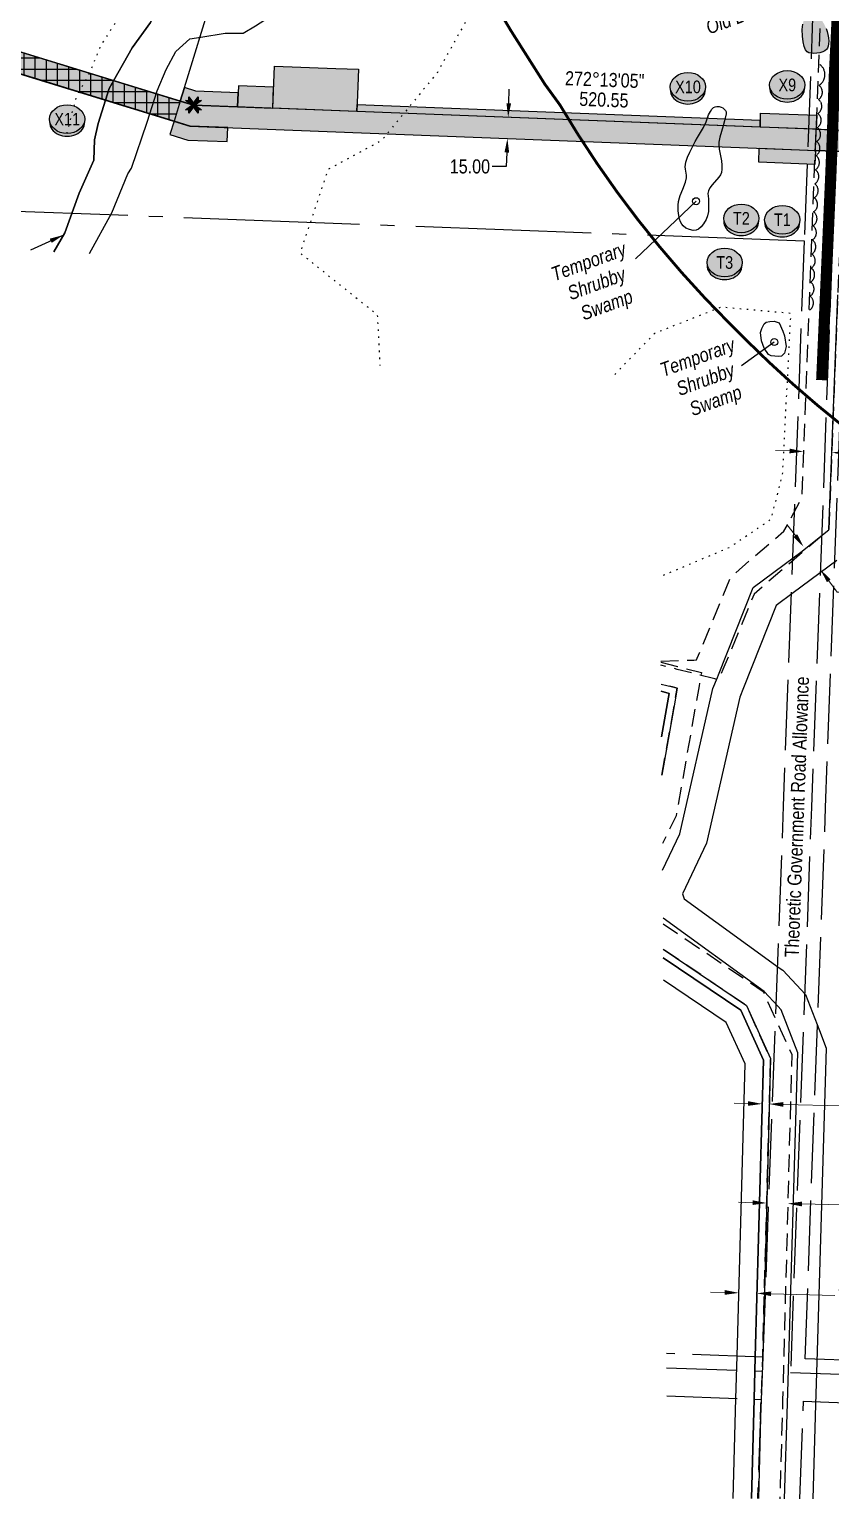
# Model space of a CAD drawing. Extents: x 333963 to 343562, y 6155611 to 6162191.
# Drawn here: x 335113 to 335683, y 6155611 to 6156657 of the extents above; entities that cross this region are included whole.
import ezdxf
from ezdxf.enums import TextEntityAlignment as Align

# ---------------------------------------------------------------- set-up
doc = ezdxf.new("R2010")
doc.units = 0
doc.header["$LTSCALE"] = 5
doc.header["$PDSIZE"] = 0.5
for name, pattern in [('0', [1, 1, 0]), ('DASHDOT2', [12.7, 6.35, -3.175, 0, -3.175]), ('foc-ACCESSROAD', [3.75, 2.5, -1.25]), ('foc-QUARTERLINE', [33, 25, -3, 2, -3]), ('foc-TOPO', [1, 0.2, -0.8]), ('foc-UNSURVEYED', [12.5, 10, -2.5])]:
    doc.linetypes.add(name, pattern=pattern)
doc.layers.get('Defpoints').update_dxf_attribs({"color": 9})
for name, color, linetype in [('AS-ROADS', 254, 'Continuous'), ('AS-WILDLIFE', 131, 'DASHDOT2'), ('C-RW', 13, 'Continuous'), ('F-AR', 190, 'foc-ACCESSROAD'), ('F-RW', 190, 'Continuous'), ('L-BD1', 253, 'Continuous'), ('L-MON', 1, 'Continuous'), ('L-QSEC', 8, 'foc-QUARTERLINE'), ('L-ROAD-T', 7, 'Continuous'), ('L-USEC', 7, 'foc-UNSURVEYED'), ('P-CROSSINGS', 250, 'Continuous'), ('P-PROPOSED', 10, 'Continuous'), ('P-PROPOSED-H', 21, 'Continuous'), ('P-TEMP-BLUE', 146, 'Continuous'), ('P-TEMP-BLUE-BORE-H', 131, 'Continuous'), ('P-TEMP-NO CUT-H', 104, 'Continuous'), ('P-TEMP-NO CUT-T', 143, 'Continuous'), ('P-TXT', 4, 'Continuous'), ('T-BUSH', 110, '0'), ('T-CREEK', 160, 'Continuous'), ('T-GENERAL', 48, 'foc-TOPO'), ('T-SLOPE', 48, 'Continuous'), ('T-VEGETATION CHANGE', 104, 'foc-TOPO'), ('T-WATER', 160, 'Continuous'), ('T-WATER-H', 133, 'Continuous'), ('WETLAND', 143, 'Continuous'), ('WETLAND-T', 146, 'Continuous')]:
    doc.layers.add(name, color=color, linetype=linetype)
for name, color, linetype, lineweight in [('C-RW-T', 13, 'Continuous', 9), ('F-AR-T', 190, 'Continuous', 9), ('F-RW-T', 190, 'Continuous', 9), ('T-TEXT', 48, 'Continuous', 18)]:
    doc.layers.add(name, color=color, linetype=linetype, lineweight=lineweight)
doc.layers.add('P-EXISTINGDISPO', color=175, linetype='Continuous', plot=False)
doc.layers.add('P-TEMP-BLUE-H', color=7, linetype='Continuous', true_color=0x99e6ff)
doc.styles.add('80CG', font='ARIALN.TTF', dxfattribs={"height": 10})
doc.styles.add('80L', font='ARIALN.TTF', dxfattribs={"height": 10})
doc.styles.add('80LS', font='ARIALNI.TTF', dxfattribs={"height": 10})
doc.styles.add('BOLD', font='ARIALNB.TTF')
doc.styles.add('Crossing', font='ARIALN.TTF', dxfattribs={"height": 10})
doc.styles.add('foc-LtypeFont', font='ARIALN.TTF', dxfattribs={"height": 7.35})
doc.styles.get("Standard").update_dxf_attribs({"font": 'ARIALN.TTF'})
doc.linetypes.add('foc-TOPO-flowdirection-NOLINE', pattern='A,0,[">",foc-LtypeFont,S=0.3,R=0,X=0,Y=-0.945],-20,[">",foc-LtypeFont,S=0.3,R=0,X=0,Y=-0.945],0', length=20)
doc.dimstyles.new('Compass 5 000', dxfattribs={"dimscale": 5, "dimtxt": 9, "dimasz": 2, "dimexe": 0.2, "dimexo": 0.0625, "dimgap": 0.5, "dimtad": 0, "dimtih": 1, "dimtoh": 1, "dimzin": 0, "dimdsep": 46, "dimtxsty": '80CG', "dimcen": 0.1, "dimse1": 1, "dimse2": 1, "dimclrd": 256, "dimclrt": 256, "dimaunit": 1, "dimadec": 4, "dimazin": 0, "dimtfac": 0.06, "dimtofl": 0, "dimtmove": 0, "dimatfit": 1, "dimfxl": 0.2, "dimtolj": 1, "dimtzin": 0, "dimlwd": -1, "dimarcsym": 0})

# ---------------------------------------------------------------- blocks, each defined once
blk = doc.blocks.new('*D51')
at = {"layer": 'C-RW-T', "transparency": 16777216}
for p, q in [((335624.7, 6155893.3), (335614.7, 6155893.6)), ((335649.8, 6155892.7), (335691.3, 6155891.6))]:
    blk.add_line(p, q, dxfattribs=at)
for points in [[(335624.7, 6155895), (335624.6, 6155891.7), (335634.7, 6155893.1)], [(335649.8, 6155894.4), (335649.7, 6155891), (335639.8, 6155893)]]:
    blk.add_solid(points, dxfattribs=at)
at = {"layer": 'Defpoints', "color": 0, "transparency": 16777216}
for p in [(335639.8, 6155893), (335633.5, 6155849.6), (335638.6, 6155849.5)]:
    blk.add_point(p, dxfattribs=at)
at = {"layer": 'C-RW-T', "transparency": 16777216, "insert": (335730, 6155891.6), "char_height": 10, "attachment_point": 5, "style": '80CG'}
blk.add_mtext('\\A1;CNRL\\P5.00 P/L R/W\\PPlan 892 1452\\PPLA 890082', dxfattribs=at)
blk = doc.blocks.new('*D52')
at = {"layer": 'Defpoints', "color": 0, "transparency": 16777216}
for p in [(335669.3, 6156495.5), (335689.5, 6156494.7), (335684.3, 6156356.3)]:
    blk.add_point(p, dxfattribs=at)
at = {"layer": 'F-AR-T', "transparency": 16777216}
for p, q in [((335654.2, 6156357.4), (335644.2, 6156357.8)), ((335694.3, 6156355.9), (335723.4, 6156354.8))]:
    blk.add_line(p, q, dxfattribs=at)
for points in [[(335654.2, 6156359.1), (335654.1, 6156355.7), (335664.2, 6156357)], [(335694.4, 6156357.6), (335694.2, 6156354.2), (335684.3, 6156356.3)]]:
    blk.add_solid(points, dxfattribs=at)
at = {"layer": 'F-AR-T', "transparency": 16777216, "insert": (335756.9, 6156354.8), "char_height": 10, "attachment_point": 5, "style": '80CG', "bg_fill": 3, "box_fill_scale": 1.1, "bg_fill_color": 256, "bg_fill_true_color": 13158600, "bg_fill_transparency": 0}
blk.add_mtext('\\A1;Insignia\\P20.00 A/R\\PLOC 240481', dxfattribs=at)
blk = doc.blocks.new('*D53')
at = {"layer": 'Defpoints', "color": 0, "transparency": 16777216}
for p in [(335638, 6155826.1), (335653, 6155825.8), (335652.9, 6155822.2)]:
    blk.add_point(p, dxfattribs=at)
at = {"layer": 'F-AR-T', "transparency": 16777216}
for p, q in [((335627.9, 6155822.8), (335617.9, 6155823.1)), ((335662.9, 6155821.9), (335691.1, 6155821.2))]:
    blk.add_line(p, q, dxfattribs=at)
for points in [[(335628, 6155824.5), (335627.9, 6155821.2), (335637.9, 6155822.6)], [(335663, 6155823.6), (335662.9, 6155820.2), (335652.9, 6155822.2)]]:
    blk.add_solid(points, dxfattribs=at)
at = {"layer": 'F-AR-T', "transparency": 16777216, "insert": (335725.5, 6155821.2), "char_height": 10, "attachment_point": 5, "style": '80CG'}
blk.add_mtext('\\A1;Sandpoint\\P15.00 A/R\\PLOC 880835', dxfattribs=at)
blk = doc.blocks.new('*D57')
at = {"layer": 'Defpoints', "color": 0, "transparency": 16777216}
for p in [(335666.3, 6156290.7), (335676.1, 6156273.1), (335678.2, 6156274.7)]:
    blk.add_point(p, dxfattribs=at)
at = {"layer": 'F-RW-T', "transparency": 16777216}
for p, q in [((335658.3, 6156297.2), (335652.3, 6156305.2)), ((335682.1, 6156265.1), (335688.1, 6156257.1)), ((335688.1, 6156257.1), (335698.1, 6156257.1))]:
    blk.add_line(p, q, dxfattribs=at)
for points in [[(335659.6, 6156298.2), (335656.9, 6156296.2), (335664.2, 6156289.2)], [(335683.4, 6156266.1), (335680.8, 6156264.1), (335676.1, 6156273.1)]]:
    blk.add_solid(points, dxfattribs=at)
at = {"layer": 'F-RW-T', "transparency": 16777216, "insert": (335737.6, 6156257.1), "char_height": 10, "attachment_point": 5, "style": '80CG'}
blk.add_mtext('\\A1;Insignia\\P20.00 P/L R/W\\PPLA 141628\\P(Expired)', dxfattribs=at)
blk = doc.blocks.new('*D58')
at = {"layer": 'Defpoints', "color": 0, "transparency": 16777216}
for p in [(335631, 6155758.4), (335617.5, 6155739.2), (335630.5, 6155738.8)]:
    blk.add_point(p, dxfattribs=at)
at = {"layer": 'F-RW-T', "transparency": 16777216}
for p, q in [((335608, 6155759), (335598, 6155759.3)), ((335641, 6155758.1), (335686.4, 6155756.8))]:
    blk.add_line(p, q, dxfattribs=at)
for points in [[(335608.1, 6155760.7), (335608, 6155757.3), (335618, 6155758.7)], [(335641.1, 6155759.7), (335641, 6155756.4), (335631, 6155758.4)]]:
    blk.add_solid(points, dxfattribs=at)
at = {"layer": 'F-RW-T', "transparency": 16777216, "insert": (335725.5, 6155756.8), "char_height": 10, "attachment_point": 5, "style": '80CG'}
blk.add_mtext('\\A1;Insignia\\P13.00 P/L R/W\\PPlan 992 1684\\PPLA 971631', dxfattribs=at)
blk = doc.blocks.new('*D87')
at = {"layer": 'Defpoints', "color": 0, "transparency": 16777216}
for p in [(335092.5, 6156777.2), (335051.1, 6156642.6), (335216.2, 6156591.9)]:
    blk.add_point(p, dxfattribs=at)
at = {"layer": 'P-TEMP-NO CUT-T', "color": 0, "lineweight": -2, "transparency": 16777216}
for p, q in [((335058.5, 6156666.5), (335092.8, 6156778.2)), ((335223.5, 6156615.8), (335257.8, 6156727.5))]:
    blk.add_line(p, q, dxfattribs=at)
at = {"layer": 'P-TEMP-NO CUT-T', "transparency": 16777216}
for p, q in [((335102, 6156774.3), (335122, 6156768.2)), ((335248, 6156729.5), (335230.5, 6156734.8))]:
    blk.add_line(p, q, dxfattribs=at)
for points in [[(335102.5, 6156775.9), (335101.5, 6156772.7), (335092.5, 6156777.2)], [(335248.4, 6156731.1), (335247.5, 6156727.9), (335257.5, 6156726.5)]]:
    blk.add_solid(points, dxfattribs=at)
at = {"layer": 'P-TEMP-NO CUT-T', "transparency": 16777216, "insert": (335176.2, 6156751.5), "char_height": 10, "attachment_point": 5, "rotation": 342.9241, "style": 'BOLD', "bg_fill": 3, "box_fill_scale": 1.1, "bg_fill_color": 256, "bg_fill_true_color": 13158600, "bg_fill_transparency": 0}
blk.add_mtext('\\A1;{\\H1.4x;NO CUT ZONE}', dxfattribs=at)
blk = doc.blocks.new('TEMP')
h = blk.add_hatch(color=255)
h.dxf.hatch_style = 1
h.paths.add_polyline_path([(0, 0.25), (-0.67, 1.15), (-0.67, 0.67), (-1.15, 0.67), (-0.25, 0), (-1.15, -0.67), (-0.67, -0.67), (-0.67, -1.15), (0, -0.25), (0.67, -1.15), (0.67, -0.67), (1.15, -0.67), (0.25, 0), (1.15, 0.67), (0.67, 0.67), (0.67, 1.15)])
h.paths.add_polyline_path([(0.57, 0.85), (0.57, 0.57), (0.85, 0.57), (0.08, 0), (0.85, -0.57), (0.57, -0.57), (0.57, -0.85), (0, -0.08), (-0.57, -0.85), (-0.57, -0.57), (-0.85, -0.57), (-0.08, 0), (-0.85, 0.57), (-0.57, 0.57), (-0.57, 0.85), (0, 0.08)], flags=16)
h = blk.add_hatch(color=1)
h.dxf.hatch_style = 1
h.paths.add_polyline_path([(0, 0.08), (-0.57, 0.85), (-0.57, 0.57), (-0.85, 0.57), (-0.08, 0), (-0.85, -0.57), (-0.57, -0.57), (-0.57, -0.85), (0, -0.08), (0.57, -0.85), (0.57, -0.57), (0.85, -0.57), (0.08, 0), (0.85, 0.57), (0.57, 0.57), (0.57, 0.85)])
at = {"color": 1}
for p, q in [((-0.08, 0), (0.08, 0)), ((0, 0.08), (0, -0.08))]:
    blk.add_line(p, q, dxfattribs=at)
at = {"color": 255, "flags": 128}
blk.add_lwpolyline([(-0.25, 0), (-1.15, 0.67), (-0.67, 0.67), (-0.67, 1.15), (0, 0.25), (0.67, 1.15), (0.67, 0.67), (1.15, 0.67), (0.25, 0), (1.15, -0.67), (0.67, -0.67), (0.67, -1.15), (0, -0.25), (-0.67, -1.15), (-0.67, -0.67), (-1.15, -0.67)], close=True, dxfattribs=at)
at = {"color": 1, "flags": 128}
blk.add_lwpolyline([(-0.08, 0), (-0.85, 0.57), (-0.57, 0.57), (-0.57, 0.85), (0, 0.08), (0.57, 0.85), (0.57, 0.57), (0.85, 0.57), (0.08, 0), (0.85, -0.57), (0.57, -0.57), (0.57, -0.85), (0, -0.08), (-0.57, -0.85), (-0.57, -0.57), (-0.85, -0.57)], close=True, dxfattribs=at)
blk = doc.blocks.new('xing2')
h = blk.add_hatch(color=50)
h.dxf.hatch_style = 1
edge = h.paths.add_edge_path()
edge.add_ellipse((0, 0), major_axis=(-12.5, 0), ratio=0.816297, start_angle=0, end_angle=360)
h = blk.add_hatch(color=250)
h.dxf.hatch_style = 1
edge = h.paths.add_edge_path()
edge.add_ellipse((0, -2), major_axis=(-12.5, 0), ratio=0.816297, start_angle=0, end_angle=180)
edge.add_line((12.5, -2), (12.5, 0))
edge.add_ellipse((0, 0), major_axis=(-12.5, 0), ratio=0.816297, start_angle=0, end_angle=180, ccw=False)
edge.add_line((-12.5, 0), (-12.5, -2))
at = {"color": 250}
blk.add_ellipse((0, 0), major_axis=(-12.5, 0), ratio=0.816297, dxfattribs=at)
blk.add_ellipse((0, -2), major_axis=(-12.5, 0), ratio=0.816297, start_param=0, end_param=3.141593, dxfattribs=at)
at = {"color": 250, "style": 'Crossing'}
blk.add_attdef('CROSSING', text='', height=9, dxfattribs=at).set_placement((0.1, 0), align=Align.MIDDLE_CENTER)
at = {"color": 250, "style": 'Crossing', "flags": 1}
for tag, p in [('OWNER', (0.1, -12.5)), ('DESCRIPTION', (0.1, -25.8)), ('LOCATION', (0.1, -39.3)), ('DWG_REF', (0.1, -52.8))]:
    blk.add_attdef(tag, text='', height=9, dxfattribs=at).set_placement(p, align=Align.MIDDLE_CENTER)
blk = doc.blocks.new('Well_proximity')
h = blk.add_hatch(color=191)
h.dxf.hatch_style = 1
edge = h.paths.add_edge_path()
edge.add_ellipse((0, 0), major_axis=(-12.5, 0), ratio=0.816297, start_angle=0, end_angle=360)
h = blk.add_hatch(color=250)
h.dxf.hatch_style = 1
edge = h.paths.add_edge_path()
edge.add_ellipse((0, -2), major_axis=(-12.5, 0), ratio=0.816297, start_angle=0, end_angle=180)
edge.add_line((12.5, -2), (12.5, 0))
edge.add_ellipse((0, 0), major_axis=(-12.5, 0), ratio=0.816297, start_angle=0, end_angle=180, ccw=False)
edge.add_line((-12.5, 0), (-12.5, -2))
at = {"color": 250}
blk.add_ellipse((0, 0), major_axis=(-12.5, 0), ratio=0.816297, dxfattribs=at)
blk.add_ellipse((0, -2), major_axis=(-12.5, 0), ratio=0.816297, start_param=0, end_param=3.141593, dxfattribs=at)
at = {"color": 250, "style": '80L'}
blk.add_attdef('CROSSING', text='', height=9, dxfattribs=at).set_placement((0.1, 0), align=Align.MIDDLE_CENTER)
blk = doc.blocks.new('*D93')
at = {"layer": 'Defpoints', "color": 0, "transparency": 16777216}
for p in [(335463.5, 6156594.3), (335453.4, 6156579.7), (335463, 6156579.3)]:
    blk.add_point(p, dxfattribs=at)
at = {"layer": 'P-TXT', "transparency": 16777216}
for p, q in [((335454.3, 6156604.7), (335454.7, 6156614.7)), ((335453, 6156569.7), (335452.6, 6156559.7)), ((335452.6, 6156559.7), (335442.6, 6156559.7))]:
    blk.add_line(p, q, dxfattribs=at)
for points in [[(335452.7, 6156604.7), (335456, 6156604.6), (335453.9, 6156594.7)], [(335451.3, 6156569.8), (335454.6, 6156569.6), (335453.4, 6156579.7)]]:
    blk.add_solid(points, dxfattribs=at)
at = {"layer": 'P-TXT', "transparency": 16777216, "insert": (335426.7, 6156559.7), "char_height": 10, "attachment_point": 5, "style": '80CG'}
blk.add_mtext('\\A1;15.00', dxfattribs=at)

msp = doc.modelspace()

# ---------------------------------------------------------------- hatches: boundary and pattern name
at = {"layer": 'P-PROPOSED-H'}
h = msp.add_hatch(color=256, dxfattribs=at)
h.dxf.hatch_style = 1
h.paths.add_polyline_path([(334325.624, 6159871.633), (334306.486, 6159871.633), (334349.528, 6159817.342), (334343.035, 6159761.142), (334445.586, 6159631.779), (334464.13, 6159560.192), (334477.582, 6159144.91), (334543.287, 6159056.484), (334602.612, 6158980.513), (334879.63, 6158661.471), (334916.069, 6158590.589), (334924.31, 6158500.382), (334931.7, 6158489.399), (335023.763, 6158442.224), (335002.334, 6158400.404), (334979.105, 6158412.307), (334849.518, 6158422.713), (334825.962, 6157865.02), (334827.45, 6157836.905), (334826.222, 6157808.707), (334810.568, 6157794.359), (334802.819, 6157617.006), (334796.478, 6157481.833), (334809.564, 6157460.954), (334844.443, 6157446.035), (334936.395, 6157406.75), (334933.024, 6156678.912), (335227.411, 6156588.482), (335734.475, 6156568.783), (335731.002, 6156479.281), (335850.391, 6156405.013), (336194.383, 6156220.051), (336263.176, 6156188.614), (336281.397, 6156180.287), (336307.845, 6156190.145), (336326.46, 6156181.639), (336352.622, 6156169.821), (336273.369, 6155994.416), (336300.702, 6155982.066), (336386.132, 6156171.14), (336332.664, 6156195.293), (336308.428, 6156206.367), (336281.981, 6156196.509), (336201.056, 6156233.49), (335857.948, 6156417.978), (335746.326, 6156487.411), (335750.042, 6156583.187), (335229.946, 6156603.392), (334948.073, 6156689.978), (334951.413, 6157411.206), (334816.374, 6157468.914), (334806.612, 6157484.49), (334812.807, 6157616.553), (334820.363, 6157789.774), (334841.243, 6157808.912), (334842.465, 6157836.975), (334840.976, 6157865.1), (334863.844, 6158406.517), (334974.925, 6158397.597), (335008.841, 6158380.218), (335043.949, 6158448.732), (334941.983, 6158500.982), (334938.896, 6158505.569), (334930.738, 6158594.854), (334892.107, 6158670.001), (334614.192, 6158990.051), (334555.218, 6159065.573), (334492.419, 6159150.085), (334479.065, 6159562.341), (334459.308, 6159638.61), (334358.646, 6159765.591), (334365.139, 6159821.791)])
at = {"layer": 'P-TEMP-BLUE-BORE-H'}
h = msp.add_hatch(color=256, dxfattribs=at)
h.dxf.hatch_style = 1
h.paths.add_polyline_path([(335055.52, 6156656.972), (335220.574, 6156606.271), (335216.171, 6156591.935), (335051.117, 6156642.636)])
at = {"layer": 'P-TEMP-BLUE-H'}
h = msp.add_hatch(color=256, dxfattribs=at)
h.dxf.hatch_style = 1
h.paths.add_polyline_path([(335346.337, 6156598.87), (335316.366, 6156600.035), (335286.394, 6156601.199), (335287.558, 6156631.17), (335331.27, 6156629.472), (335347.501, 6156628.842)])
h = msp.add_hatch(color=256, dxfattribs=at)
h.dxf.hatch_style = 1
h.paths.add_polyline_path([(335261.418, 6156602.169), (335261.806, 6156612.16), (335231.636, 6156613.332), (335223.51, 6156615.828), (335220.574, 6156606.271), (335229.946, 6156603.392)])
h = msp.add_hatch(color=256, dxfattribs=at)
h.dxf.hatch_style = 1
h.paths.add_polyline_path([(335286.976, 6156616.185), (335262, 6156617.155), (335261.418, 6156602.169), (335286.394, 6156601.199)])
h = msp.add_hatch(color=256, dxfattribs=at)
h.dxf.hatch_style = 1
h.paths.add_polyline_path([(335633.352, 6156592.723), (335633.157, 6156587.719), (335346.337, 6156598.87), (335346.531, 6156603.866)])
h = msp.add_hatch(color=256, dxfattribs=at)
h.dxf.hatch_style = 1
h.paths.add_polyline_path([(335254.326, 6156587.436), (335227.552, 6156588.439), (335216.171, 6156591.935), (335213.235, 6156582.378), (335226.002, 6156578.456), (335253.952, 6156577.447)])
h = msp.add_hatch(color=256, dxfattribs=at)
h.dxf.hatch_style = 1
h.paths.add_polyline_path([(335673.119, 6156586.175), (335633.157, 6156587.719), (335633.545, 6156597.71), (335673.508, 6156596.17)])
h = msp.add_hatch(color=256, dxfattribs=at)
h.dxf.hatch_style = 1
h.paths.add_polyline_path([(335672.149, 6156561.195), (335632.202, 6156562.751), (335632.575, 6156572.742), (335672.537, 6156571.189)])
at = {"layer": 'P-TEMP-NO CUT-H', "ltscale": 2}
h = msp.add_hatch(dxfattribs=at)
h.set_pattern_fill('ANSI37', color=256, scale=2.498829, angle=45)
h.set_pattern_definition([(90, (65.851, 1213.123), (-7.933780753, 2e-15), []), (180, (65.851, 1213.123), (-2e-15, -7.933780753), [])])
h.paths.add_polyline_path([(335055.52, 6156656.972), (335220.574, 6156606.271), (335216.171, 6156591.935), (335051.117, 6156642.636)])
at = {"layer": 'T-WATER-H'}
h = msp.add_hatch(color=256, dxfattribs=at)
h.dxf.hatch_style = 1
h.paths.add_polyline_path([(335680.275, 6156657.862), (335680.969, 6156655.829), (335681.523, 6156653.515), (335681.885, 6156651.141), (335682.03, 6156648.875), (335681.954, 6156646.896), (335681.668, 6156645.205), (335681.18, 6156643.846), (335680.497, 6156642.839), (335679.392, 6156641.989), (335677.789, 6156641.239), (335675.797, 6156640.64), (335673.606, 6156640.251), (335671.464, 6156640.111), (335669.531, 6156640.225), (335667.948, 6156640.585), (335666.785, 6156641.173), (335665.532, 6156642.649), (335664.531, 6156645.026), (335663.787, 6156648.289), (335663.283, 6156652.504), (335663.135, 6156657.081), (335663.522, 6156660.969), (335664.445, 6156664.193), (335665.903, 6156666.744), (335667.308, 6156668.362), (335668.512, 6156669.378), (335669.663, 6156669.779), (335670.965, 6156669.608), (335672.406, 6156668.866), (335673.964, 6156667.565), (335675.676, 6156665.645), (335677.401, 6156663.235), (335679.024, 6156660.491)])

# ---------------------------------------------------------------- linework, layer by layer
at = {"layer": 'AS-ROADS', "flags": 128}
msp.add_lwpolyline([(335677.07, 6156407.773, 7.998, 7.998, 0), (335683.471, 6156552.18, 7.998, 7.998, 0), (335684.794, 6156584.904, 7.998, 7.998, 0), (335686.003, 6156623.478, 7.998, 7.998, 0), (335687.345, 6156649.5, 7.998, 7.998, 0), (335695.054, 6156813.346, 0, 0, 0)], format="xyseb", dxfattribs=at)
at = {"layer": 'AS-WILDLIFE', "const_width": 2, "flags": 128}
msp.add_lwpolyline([(335925.497, 6155611.984), (335927.212, 6155615.344), (335937.95, 6155634.998), (335949.234, 6155654.344), (335961.056, 6155673.366), (335965.505, 6155680.306), (335984.07, 6155716.405), (336007.667, 6155759.041), (336014.133, 6155769.736), (336030.112, 6155795.705), (336042.389, 6155815.032), (336055.215, 6155834), (336068.578, 6155852.592), (336082.468, 6155870.795), (336096.873, 6155888.592), (336136.826, 6155936.531), (336151.96, 6155954.164), (336167.6, 6155971.349), (336183.733, 6155988.072), (336200.345, 6156004.319), (336217.423, 6156020.077), (336234.95, 6156035.332), (336252.914, 6156050.072), (336271.299, 6156064.283), (336295.268, 6156082.261), (336312.554, 6156094.871), (336330.182, 6156106.996), (336348.139, 6156118.628), (336366.413, 6156129.758), (336384.987, 6156140.377), (336403.849, 6156150.476), (336354.468, 6156148.18), (336345.585, 6156148.13), (336330.603, 6156148.13), (336305.7, 6156148.516), (336280.821, 6156149.678), (336255.99, 6156151.614), (336231.231, 6156154.323), (336206.569, 6156157.802), (336182.027, 6156162.046), (336157.629, 6156167.054), (336133.399, 6156172.818), (336109.361, 6156179.335), (336085.536, 6156186.597), (336061.95, 6156194.597), (336038.624, 6156203.328), (336015.582, 6156212.781), (336001.597, 6156218.775), (335996.072, 6156221.167), (335981.318, 6156228.253), (335933.682, 6156243.33), (335886.757, 6156261.711), (335872.774, 6156267.703), (335851.396, 6156277.237), (335830.307, 6156287.392), (335809.524, 6156298.161), (335789.065, 6156309.533), (335768.947, 6156321.499), (335749.189, 6156334.049), (335729.806, 6156347.172), (335710.816, 6156360.856), (335692.234, 6156375.091), (335674.077, 6156389.863), (335656.36, 6156405.16), (335639.099, 6156420.97), (335622.307, 6156437.278), (335611.322, 6156448.264), (335594.148, 6156465.932), (335577.542, 6156484.134), (335561.522, 6156502.854), (335546.102, 6156522.071), (335531.299, 6156541.768), (335517.127, 6156561.923), (335503.601, 6156582.517), (335490.734, 6156603.529), (335479.966, 6156618.332), (335455.696, 6156656.594), (335430.726, 6156698.543), (335418.567, 6156719.698), (335407.058, 6156741.215), (335396.212, 6156763.073), (335386.037, 6156785.251), (335376.544, 6156807.73), (335367.742, 6156830.488), (335359.637, 6156853.504), (335352.239, 6156876.756), (335345.554, 6156900.224), (335339.588, 6156923.884), (335334.123, 6156947.043), (335327.478, 6156962.747), (335318.023, 6156986.114), (335309.309, 6157009.767), (335301.344, 6157033.684), (335294.138, 6157057.839), (335291.761, 6157066.292), (335281.88, 6157096.864), (335274.845, 6157119.86), (335268.505, 6157143.056), (335262.865, 6157166.433), (335257.931, 6157189.969), (335253.707, 6157213.643), (335250.197, 6157237.433), (335247.404, 6157261.318), (335245.33, 6157285.276), (335244.17, 6157301.514), (335240.893, 6157320.52), (335237.223, 6157343.683), (335234.28, 6157366.95), (335232.067, 6157390.297), (335230.586, 6157413.702), (335229.838, 6157437.141), (335229.824, 6157460.593), (335228.836, 6157475.149), (335225.839, 6157558.048), (335225.732, 6157612.724), (335226.991, 6157651.759), (335226.565, 6157668.815), (335226.912, 6157716.932), (335223.683, 6157738.397), (335221.037, 6157759.942), (335218.977, 6157781.552), (335217.504, 6157803.209), (335216.62, 6157824.898), (335216.325, 6157846.603), (335216.324, 6157881.56), (335216.577, 6157902.205), (335217.406, 6157922.835), (335218.809, 6157943.435), (335220.786, 6157963.987), (335223.336, 6157984.475), (335220.649, 6158026.329), (335220.317, 6158049.372), (335220.317, 6158103.866), (335220.315, 6158129.218), (335220.656, 6158152.611), (335221.681, 6158175.984), (335223.389, 6158199.317), (335225.779, 6158222.59), (335228.849, 6158245.784), (335232.596, 6158268.877), (335237.018, 6158291.851), (335242.109, 6158314.686), (335247.867, 6158337.362), (335254.285, 6158359.86), (335261.359, 6158382.161), (335264.006, 6158390.102), (335263.59, 6158398.562), (335260.217, 6158423.45), (335257.268, 6158462.842), (335256.268, 6158482.817), (335255.438, 6158506.316), (335255.3, 6158529.831), (335255.853, 6158553.339), (335257.096, 6158576.82), (335259.03, 6158600.255), (335261.652, 6158623.623), (335264.96, 6158646.904), (335268.951, 6158670.077), (335273.622, 6158693.123), (335278.969, 6158716.022), (335284.986, 6158738.754), (335291.669, 6158761.298), (335296.663, 6158777.278), (335304.197, 6158800.168), (335312.418, 6158822.821), (335321.317, 6158845.216), (335330.887, 6158867.332), (335341.119, 6158889.15), (335352.004, 6158910.65), (335363.532, 6158931.812), (335375.692, 6158952.617), (335388.474, 6158973.046), (335401.866, 6158993.081), (335415.855, 6159012.703), (335429.711, 6159030.949)], dxfattribs=at)
at = {"layer": 'C-RW'}
for points in [[(335562.767, 6156191.65), (335570.976, 6156189.576), (335574.261, 6156188.746), (335572.758, 6156180.256), (335563.292, 6156126.77)], [(335563.072, 6156154.031), (335568.082, 6156182.299), (335568.564, 6156185.019), (335562.809, 6156186.478)], [(335564.293, 6156003.002), (335623.46, 6155963.026), (335640.612, 6155925.253), (335635.082, 6155712.984), (335633.96, 6155682.836), (335633.836, 6155679.492), (335631.984, 6155612.345)], [(335626.985, 6155612.351), (335628.933, 6155683.025), (335629.764, 6155713.184), (335635.605, 6155924.23), (335619.498, 6155959.661), (335564.342, 6155996.934)]]:
    msp.add_lwpolyline(points, dxfattribs=at)
at = {"layer": 'F-AR', "flags": 128}
for points in [[(335562.635, 6156208.022), (335586.099, 6156208.748), (335587.946, 6156208.806), (335588.478, 6156210.095), (335612.238, 6156267.687), (335650.164, 6156300.335), (335662.939, 6156324.136), (335687.895, 6156966.518), (335707.877, 6156965.767), (335682.967, 6156324.564), (335682.068, 6156301.416), (335628.903, 6156255.648), (335606.795, 6156202.064), (335603.715, 6156194.597), (335600.915, 6156195.314), (335598.983, 6156195.808), (335591.374, 6156197.756), (335574.302, 6156202.07), (335562.659, 6156205.013)], [(335562.642, 6156207.149), (335574.385, 6156204.181), (335591.457, 6156199.867), (335589.799, 6156190.5), (335573.41, 6156097.892), (335563.685, 6156078.146)], [(335563.292, 6156126.77), (335572.758, 6156180.256), (335574.261, 6156188.746), (335570.976, 6156189.576), (335562.767, 6156191.65)], [(335564.146, 6156021.199), (335635.363, 6155973.081), (335644.049, 6155953.952), (335655.693, 6155928.311), (335650.072, 6155712.575), (335649.212, 6155682.26), (335647.23, 6155612.326)], [(335631.984, 6155612.345), (335633.836, 6155679.492), (335633.96, 6155682.836), (335635.082, 6155712.984), (335640.612, 6155925.253), (335623.46, 6155963.026), (335564.293, 6156003.002)]]:
    msp.add_lwpolyline(points, dxfattribs=at)
at = {"layer": 'F-RW', "flags": 128}
for points in [[(335563.837, 6156059.385), (335576.145, 6156085.123), (335599.648, 6156188.392), (335602.773, 6156196.259), (335603.567, 6156198.254), (335628.235, 6156260.27), (335657.722, 6156282.183), (335662.142, 6156285.468), (335682.068, 6156301.416), (335688.559, 6156468.496)], [(335687.817, 6156279.638), (335656.768, 6156256.564), (335644.716, 6156247.607), (335621.353, 6156188.874), (335618.801, 6156182.447), (335595.145, 6156078.51), (335577.919, 6156042.488), (335579.228, 6156038.929), (335646.847, 6155989.948), (335649.344, 6155988.139), (335665.566, 6155970.809), (335675.375, 6155945.292), (335680.2, 6155932.741), (335673.521, 6155709.42), (335672.619, 6155679.263), (335670.616, 6155612.297)], [(335562.809, 6156186.478), (335568.564, 6156185.019), (335568.082, 6156182.299), (335563.072, 6156154.031)], [(335650.614, 6155612.322), (335652.639, 6155680.017), (335660.095, 6155929.32), (335648.303, 6155959.993), (335645.831, 6155962.634), (335636.059, 6155973.074), (335564.113, 6156025.19)], [(335564.342, 6155996.934), (335619.498, 6155959.661), (335635.605, 6155924.23), (335629.764, 6155713.184), (335628.933, 6155683.025), (335626.985, 6155612.351)], [(335613.984, 6155612.367), (335615.941, 6155683.514), (335616.77, 6155713.673), (335622.537, 6155921.533), (335609.128, 6155950.91), (335564.47, 6155981.114)]]:
    msp.add_lwpolyline(points, dxfattribs=at)
at = {"layer": 'L-QSEC', "flags": 128}
msp.add_lwpolyline([(334893.444, 6156535.965), (335664.623, 6156506.862)], dxfattribs=at)
at = {"layer": 'L-USEC'}
for p, q in [((335633.96, 6155682.836), (335631.337, 6155612.345)), ((335661.526, 6155612.308), (335664.108, 6155681.698))]:
    msp.add_line(p, q, dxfattribs=at)
at = {"layer": 'L-USEC', "flags": 128}
for points in [[(335694.543, 6157310.788), (335679.584, 6156908.825), (335664.623, 6156506.862)], [(335664.623, 6156506.862), (335649.666, 6156104.899), (335649.666, 6156104.899), (335634.708, 6155702.935)], [(335684.722, 6156506.114), (335669.765, 6156104.151), (335654.807, 6155702.176)], [(335665.23, 6155711.846), (335679.813, 6156103.761), (335694.771, 6156505.725)], [(335635.082, 6155712.985), (335566.617, 6155715.568)], [(336461.353, 6155681.806), (336058.266, 6155697.015), (335665.23, 6155711.846)], [(335566.698, 6155705.501), (335634.708, 6155702.935)], [(335654.807, 6155702.176), (336057.907, 6155686.966), (336460.997, 6155671.757)], [(335566.861, 6155685.368), (335633.96, 6155682.836)], [(335664.108, 6155681.698), (336057.149, 6155666.867), (336460.239, 6155651.658)]]:
    msp.add_lwpolyline(points, dxfattribs=at)
at = {"layer": 'P-EXISTINGDISPO', "flags": 128}
msp.add_lwpolyline([(335715.08, 6156584.545), (335714.498, 6156569.559), (335672.537, 6156571.189), (335673.119, 6156586.175)], close=True, dxfattribs=at)
at = {"layer": 'P-TEMP-BLUE', "flags": 128}
for points in [[(335346.337, 6156598.87), (335316.366, 6156600.035), (335286.394, 6156601.199), (335287.558, 6156631.17), (335331.27, 6156629.472), (335347.501, 6156628.842)], [(335261.418, 6156602.169), (335261.806, 6156612.16), (335231.636, 6156613.332), (335223.51, 6156615.828), (335220.574, 6156606.271), (335229.946, 6156603.392)], [(335633.352, 6156592.723), (335633.157, 6156587.719), (335346.337, 6156598.87), (335346.531, 6156603.866)], [(335254.326, 6156587.436), (335227.552, 6156588.439), (335216.171, 6156591.935), (335213.235, 6156582.378), (335226.002, 6156578.456), (335253.952, 6156577.447)], [(335673.119, 6156586.175), (335633.157, 6156587.719), (335633.545, 6156597.71), (335673.508, 6156596.17)], [(335672.149, 6156561.195), (335632.202, 6156562.751), (335632.575, 6156572.742), (335672.537, 6156571.189)]]:
    msp.add_lwpolyline(points, close=True, dxfattribs=at)
at = {"layer": 'P-TEMP-BLUE'}
msp.add_lwpolyline([(335286.976, 6156616.185), (335262, 6156617.155), (335261.418, 6156602.169), (335286.394, 6156601.199)], close=True, dxfattribs=at)
at = {"layer": 'P-TEMP-BLUE-BORE-H', "flags": 128}
msp.add_lwpolyline([(335055.52, 6156656.972), (335220.574, 6156606.271), (335216.171, 6156591.935), (335051.117, 6156642.636)], close=True, dxfattribs=at)
at = {"layer": 'T-BUSH', "flags": 128}
msp.add_lwpolyline([(335668.36, 6156457.556, 0.52056705), (335668.782, 6156467.546, 0.52056705), (335669.203, 6156477.535, 0.52056705), (335669.624, 6156487.524, 0.52056705), (335670.046, 6156497.513, 0.52056705), (335670.467, 6156507.502, 0.52056705), (335670.889, 6156517.491, 0.52056705), (335671.31, 6156527.481, 0.52056705), (335671.731, 6156537.47, 0.52056705), (335672.153, 6156547.459, 0.52056705), (335672.575, 6156557.448, 0.52056705), (335673.006, 6156567.437, 0.52056705), (335673.437, 6156577.425, 0.52056705), (335673.868, 6156587.414, 0.52056705), (335674.299, 6156597.403, 0.52056705), (335674.731, 6156607.392, 0.52056705), (335675.162, 6156617.38, 0.52056705), (335675.8, 6156632.164, 0.52056705)], format="xyb", dxfattribs=at)
at = {"layer": 'T-CREEK', "flags": 128}
msp.add_lwpolyline([(335302.782, 6156733.734), (335286.676, 6156722.2), (335274.988, 6156698.688), (335268.434, 6156690.752), (335255.235, 6156684.275), (335233.942, 6156677.614), (335210.06, 6156675.944), (335203.308, 6156671.193), (335199.491, 6156662.082), (335186.426, 6156644.085), (335169.988, 6156615.289), (335162.095, 6156590.187), (335159.512, 6156578.696), (335158.968, 6156564.233), (335148.605, 6156540.674), (335138.384, 6156512.539), (335130.672, 6156499.039)], dxfattribs=at)
at = {"layer": 'T-CREEK', "linetype": 'foc-TOPO-flowdirection-NOLINE', "flags": 128}
msp.add_lwpolyline([(335130.672, 6156499.039), (335138.384, 6156512.539), (335148.605, 6156540.674), (335158.968, 6156564.233), (335159.512, 6156578.696), (335162.095, 6156590.187), (335169.988, 6156615.289), (335186.426, 6156644.085), (335199.491, 6156662.082), (335203.308, 6156671.193), (335210.06, 6156675.944), (335233.942, 6156677.614), (335255.235, 6156684.275), (335268.434, 6156690.752), (335274.988, 6156698.688), (335286.676, 6156722.2), (335302.782, 6156733.734)], dxfattribs=at)
at = {"layer": 'T-GENERAL', "flags": 128}
msp.add_lwpolyline([(335176.726, 6156665.582), (335163.734, 6156645.46), (335156.366, 6156626.941), (335146.437, 6156608.941), (335138.992, 6156580.574)], dxfattribs=at)
at = {"layer": 'T-SLOPE', "flags": 128}
msp.add_lwpolyline([(335156.061, 6156497.726), (335171.948, 6156526.69), (335183.318, 6156554.537), (335185.971, 6156558.433), (335197.131, 6156591.307), (335204.206, 6156613.443), (335210.436, 6156628.741), (335217.351, 6156641.385), (335227.418, 6156650.598), (335235.133, 6156651.76), (335252.427, 6156654.607), (335265.39, 6156654.635), (335274.175, 6156659.772), (335310.021, 6156683.032), (335328.031, 6156699.44), (335345.886, 6156713.187), (335372.5, 6156742.703)], dxfattribs=at)
at = {"layer": 'T-VEGETATION CHANGE', "flags": 128}
for points in [[(335639.554, 6156783.52), (335524.288, 6156776.938), (335446.347, 6156703.43), (335403.534, 6156626.631), (335364.015, 6156578.358), (335325.593, 6156557.512), (335305.833, 6156498.267), (335360.722, 6156454.382), (335362.696, 6156418.205)], [(335529.821, 6156411.898), (335558.319, 6156441.217), (335605.523, 6156459.868), (335654.922, 6156455.479), (335648.987, 6156340.76), (335640.75, 6156308.518), (335611.234, 6156288.623), (335562.15, 6156267.969)]]:
    msp.add_lwpolyline(points, dxfattribs=at)
at = {"layer": 'T-WATER'}
msp.add_lwpolyline([(335680.275, 6156657.862), (335680.969, 6156655.829), (335681.523, 6156653.515), (335681.885, 6156651.141), (335682.03, 6156648.875), (335681.954, 6156646.896), (335681.668, 6156645.205), (335681.18, 6156643.846), (335680.497, 6156642.839), (335679.392, 6156641.989), (335677.789, 6156641.239), (335675.797, 6156640.64), (335673.606, 6156640.251), (335671.464, 6156640.111), (335669.531, 6156640.225), (335667.948, 6156640.585), (335666.785, 6156641.173), (335665.532, 6156642.649), (335664.531, 6156645.026), (335663.787, 6156648.289), (335663.283, 6156652.504), (335663.135, 6156657.081), (335663.522, 6156660.969)], dxfattribs=at)
at = {"layer": 'WETLAND'}
for points in [[(335601.223, 6156602.214), (335602.497, 6156602.409), (335603.963, 6156602.333), (335605.391, 6156601.999), (335606.588, 6156601.454), (335607.747, 6156600.56), (335608.619, 6156599.536), (335608.999, 6156598.534), (335609.016, 6156597.259), (335607.8, 6156592.275), (335606.999, 6156588.689), (335604.581, 6156580.656), (335603.877, 6156576.94), (335603.792, 6156574.673), (335604.009, 6156572.098), (335605.642, 6156563.637), (335606.044, 6156560.68), (335606.075, 6156557.901), (335605.662, 6156555.48), (335604.989, 6156553.821), (335603.862, 6156552.066), (335599.044, 6156546.606), (335597.519, 6156544.571), (335596.494, 6156542.488), (335596.127, 6156540.468), (335596.44, 6156536.767), (335596.586, 6156531.561), (335596.38, 6156527.825), (335595.774, 6156524.65), (335594.741, 6156522.022), (335592.98, 6156519.056), (335591.181, 6156516.734), (335589.431, 6156515.168), (335587.754, 6156514.375), (335585.573, 6156514.26), (335582.942, 6156514.821), (335580.359, 6156515.951), (335578.392, 6156517.406), (335577.437, 6156518.627), (335576.609, 6156520.251), (335575.899, 6156522.283), (335575.255, 6156524.872), (335574.837, 6156528.213), (335574.91, 6156532.105), (335575.235, 6156534.784), (335575.786, 6156537.327), (335576.405, 6156539.127), (335578.3, 6156543.52), (335580.159, 6156548.551), (335580.808, 6156551.622), (335580.776, 6156553.497), (335580.081, 6156557.72), (335579.973, 6156559.562), (335580.418, 6156562.823), (335581.549, 6156566.382), (335583.121, 6156569.864), (335587.024, 6156577.399), (335588.636, 6156580.37), (335593.008, 6156587.487), (335594.881, 6156591.424), (335595.95, 6156595.054), (335596.499, 6156596.427), (335597.794, 6156598.84), (335598.924, 6156600.484), (335600.067, 6156601.613), (335601.223, 6156602.214)], [(335646.709, 6156448.443), (335649.336, 6156442.667), (335650.671, 6156439.393), (335651.83, 6156431.761), (335650.556, 6156426.847), (335648.411, 6156424.764), (335646.337, 6156424.503), (335641.027, 6156425.041), (335639.202, 6156425.991), (335636.158, 6156430.613), (335634.318, 6156435.693), (335633.559, 6156441.587), (335634.38, 6156444.586), (335636.062, 6156447.731), (335637.427, 6156449.014), (335640.113, 6156449.462), (335643.176, 6156449.709), (335646.709, 6156448.443)]]:
    msp.add_lwpolyline(points, close=True, dxfattribs=at)

# ---------------------------------------------------------------- block references
at = {"layer": 'P-CROSSINGS'}
for name, p, xscale, yscale, zscale, values in [('xing2', (335581.791, 6156616.355), 0.99980306, 0.99980306, 0.99980306, {'CROSSING': 'X10'}), ('xing2', (335652.487, 6156617.718), 0.99980306, 0.99980306, 0.99980306, {'CROSSING': 'X9'}), ('Well_proximity', (335619.787, 6156522.808), 0.999422471163973, 0.999422471163973, 0.999422471163973, {'CROSSING': 'T2'}), ('Well_proximity', (335648.948, 6156521.803), 0.999422471163973, 0.999422471163973, 0.999422471163973, {'CROSSING': 'T1'}), ('Well_proximity', (335607.922, 6156491.454), 0.999422471163973, 0.999422471163973, 0.999422471163973, {'CROSSING': 'T3'})]:
    msp.add_blockref(name, p, dxfattribs=dict(at, xscale=xscale, yscale=yscale, zscale=zscale)).add_auto_attribs(values)

# ---------------------------------------------------------------- texts
at = {"layer": 'L-BD1'}
for s, p in [('272°13\'05"', (335522.608, 6156621.458)), ('520.55', (335522.056, 6156607.222))]:
    msp.add_text(s, height=9.998, rotation=357.781315, dxfattribs=at).set_placement(p, align=Align.MIDDLE_CENTER)
at = {"layer": 'T-TEXT', "insert": (335628.173, 6156675.568), "char_height": 9.99803, "width": 137.42144, "attachment_point": 2, "rotation": 20, "style": '80LS'}
msp.add_mtext('Old Borrow Pit', dxfattribs=at)
at = {"layer": 'WETLAND-T', "char_height": 10, "width": 55.46835, "attachment_point": 2, "rotation": 20, "style": '80LS'}
for insert in [(335509.383, 6156496.874), (335586.893, 6156428.812)]:
    msp.add_mtext('\\pt40;Temporary\\PShrubby\\P Swamp', dxfattribs=dict(at, insert=insert))

# ---------------------------------------------------------------- dimensions: what is measured, and where the dimension line sits
at = {"layer": 'C-RW-T'}
dim = msp.add_linear_dim(base=(335639.771, 6155892.954), p1=(335633.54, 6155849.612), p2=(335638.638, 6155849.479), angle=358.507752, text='CNRL\\P5.00 P/L R/W\\PPlan 892 1452\\PPLA 890082', dimstyle='Compass 5 000', dxfattribs=at)
dim.commit()
dim.dimension.update_dxf_attribs({"geometry": '*D51', "text_midpoint": (335730.021, 6155891.611), "dimtype": 161})
at = {"layer": 'F-AR-T'}
dim = msp.add_linear_dim(base=(335652.927, 6155822.172), p1=(335638.03, 6155826.146), p2=(335653.021, 6155825.755), angle=358.507487, text='Sandpoint\\P15.00 A/R\\PLOC 880835', dimstyle='Compass 5 000', dxfattribs=at)
dim.commit()
dim.dimension.update_dxf_attribs({"geometry": '*D53', "text_midpoint": (335725.466, 6155821.176), "dimtype": 161})
at = {"layer": 'F-RW-T'}
dim = msp.add_linear_dim(base=(335631.014, 6155758.353), p1=(335617.479, 6155739.198), p2=(335630.474, 6155738.839), angle=358.414686, text='Insignia\\P13.00 P/L R/W\\PPlan 992 1684\\PPLA 971631', dimstyle='Compass 5 000', dxfattribs=at)
dim.commit()
dim.dimension.update_dxf_attribs({"geometry": '*D58', "text_midpoint": (335725.466, 6155756.82), "dimtype": 161})
at = {"layer": 'P-TXT'}
dim = msp.add_aligned_dim(p1=(335463.534, 6156594.314), p2=(335462.952, 6156579.331), distance=-9.595, text='15.00', dimstyle='Compass 5 000', dxfattribs=at)
dim.commit()
dim.dimension.update_dxf_attribs({"geometry": '*D93', "text_midpoint": (335426.651, 6156559.719)})

# ---------------------------------------------------------------- leaders
at = {"layer": 'T-CREEK'}
msp.add_leader([(335137.501, 6156510.993), (335113.897, 6156500.326)], dimstyle='Compass 5 000', dxfattribs=at)
at = {"layer": 'WETLAND-T'}
for points in [[(335587.625, 6156535.024), (335544.456, 6156494.121)], [(335643.283, 6156434.861), (335619.901, 6156417.994)]]:
    msp.add_leader(points, dimstyle='Compass 5 000', override={"dimasz": 1, "dimldrblk": 'DotBlank'}, dxfattribs=at)

# ---------------------------------------------------------------- next in the draw order: texts
at = {"layer": 'L-ROAD-T', "linetype": 'Continuous', "insert": (335654.374, 6156097.354), "char_height": 9.99794, "width": 199.50627, "attachment_point": 2, "rotation": 87.86894, "style": '80L', "bg_fill": 3, "box_fill_scale": 1.15, "bg_fill_color": 256, "bg_fill_true_color": 256, "bg_fill_transparency": 0}
msp.add_mtext('Theoretic Government Road Allowance', dxfattribs=at)

# ---------------------------------------------------------------- next in the draw order: dimensions: what is measured, and where the dimension line sits
at = {"layer": 'P-TEMP-NO CUT-T'}
dim = msp.add_linear_dim(base=(335092.464, 6156777.237), p1=(335216.171, 6156591.935), p2=(335051.117, 6156642.636), angle=162.924054, text='{\\H1.4x;NO CUT ZONE}', dimstyle='Compass 5 000', override={"dimtxt": 2, "dimexo": 5, "dimtih": 0, "dimdec": 1, "dimtxsty": 'BOLD', "dimse1": 0, "dimse2": 0, "dimtfill": 1, "dimtfillclr": 256}, dxfattribs=at)
dim.commit()
dim.dimension.update_dxf_attribs({"geometry": '*D87', "text_midpoint": (335176.236, 6156751.504), "dimtype": 161})

# ---------------------------------------------------------------- next in the draw order: linework, layer by layer
at = {"layer": 'P-PROPOSED', "flags": 128}
msp.add_lwpolyline([(334933.024, 6156678.912), (335227.411, 6156588.482), (335734.475, 6156568.783), (335731.002, 6156479.281), (335850.391, 6156405.013), (336194.383, 6156220.051), (336263.176, 6156188.614), (336281.397, 6156180.287), (336307.845, 6156190.145), (336326.46, 6156181.639), (336352.622, 6156169.821), (336273.369, 6155994.416), (336300.702, 6155982.066), (336386.132, 6156171.14), (336332.664, 6156195.293), (336308.428, 6156206.367), (336281.981, 6156196.509), (336201.056, 6156233.49), (335857.948, 6156417.978), (335746.326, 6156487.411), (335750.042, 6156583.187), (335229.946, 6156603.392), (334948.073, 6156689.978)], dxfattribs=at)
at = {"layer": 'P-TEMP-BLUE', "flags": 128}
for points in [[(335220.574, 6156606.271), (335223.51, 6156615.828)], [(335261.418, 6156602.169), (335261.806, 6156612.16)]]:
    msp.add_lwpolyline(points, dxfattribs=at)

# ---------------------------------------------------------------- next in the draw order: block references
at = {"layer": 'L-MON', "xscale": 4.999015300000048, "yscale": 4.999015300000048, "zscale": 5.000000000000051}
msp.add_blockref('TEMP', (335229.946, 6156603.392), dxfattribs=at)
at = {"layer": 'P-CROSSINGS', "xscale": 0.99980306, "yscale": 0.99980306, "zscale": 0.99980306}
msp.add_blockref('xing2', (335140.057, 6156593.372), dxfattribs=at).add_auto_attribs({'CROSSING': 'X11'})

# ---------------------------------------------------------------- next in the draw order: dimensions: what is measured, and where the dimension line sits
at = {"layer": 'F-AR-T'}
dim = msp.add_linear_dim(base=(335684.3, 6156356.264), p1=(335669.333, 6156495.457), p2=(335689.469, 6156494.705), angle=357.8618, text='Insignia\\P20.00 A/R\\PLOC 240481', dimstyle='Compass 5 000', override={"dimtfill": 1}, dxfattribs=at)
dim.commit()
dim.dimension.update_dxf_attribs({"geometry": '*D52', "text_midpoint": (335756.932, 6156354.803), "dimtype": 161})

# ---------------------------------------------------------------- next in the draw order: dimensions: what is measured, and where the dimension line sits
at = {"layer": 'F-RW-T'}
dim = msp.add_aligned_dim(p1=(335666.286, 6156290.711), p2=(335678.212, 6156274.663), distance=-2.579, text='Insignia\\P20.00 P/L R/W\\PPLA 141628\\P(Expired)', dimstyle='Compass 5 000', dxfattribs=at)
dim.commit()
dim.dimension.update_dxf_attribs({"geometry": '*D57', "text_midpoint": (335737.607, 6156257.072)})

doc.saveas('drawing.dxf')
